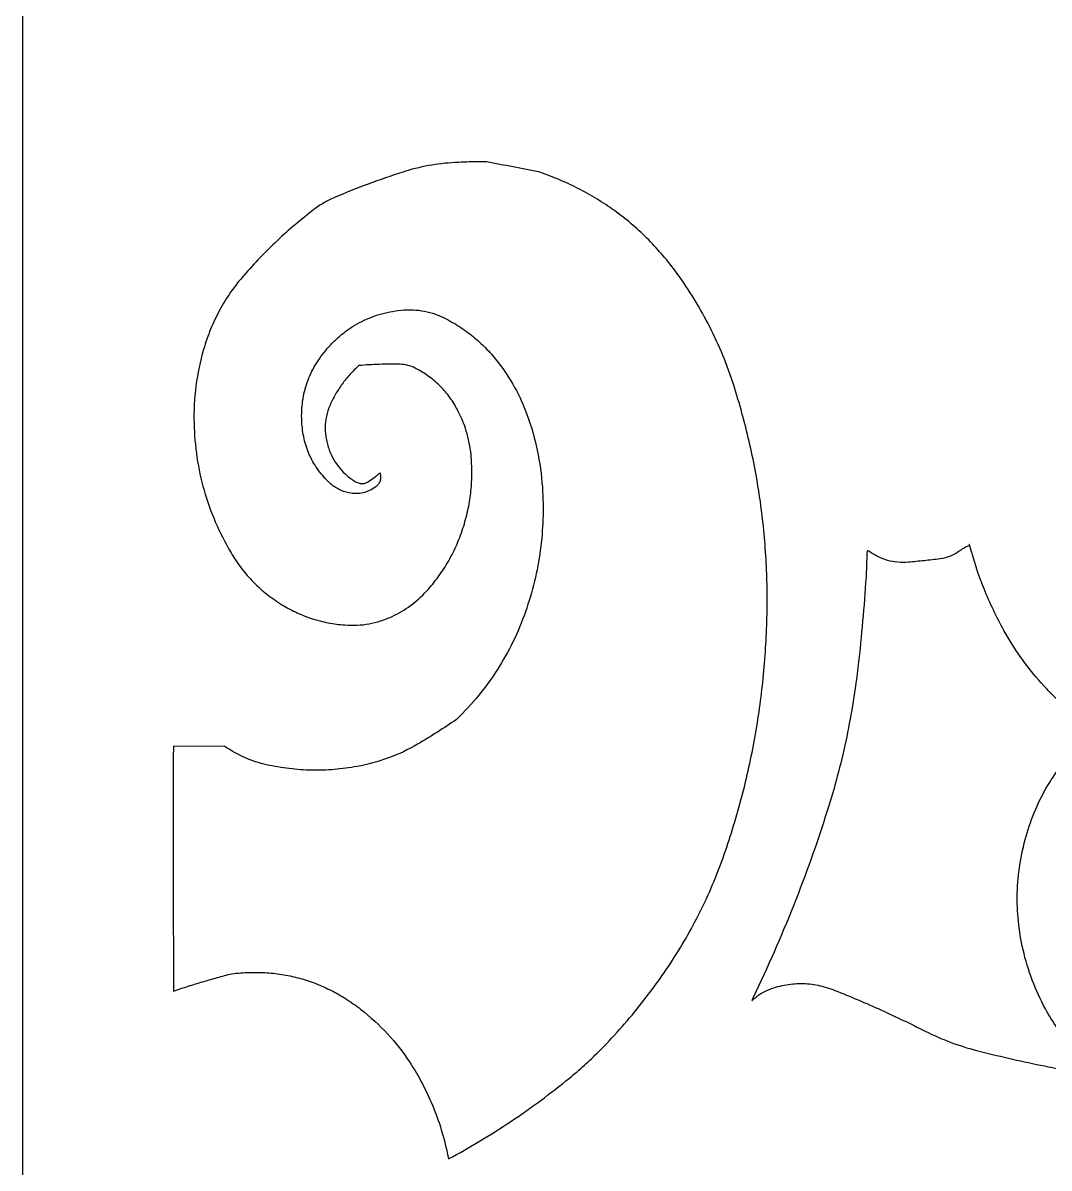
# Model space of a CAD drawing. Header units: centimetres. Extents: x -8.7 to 3.9, y -9.4 to 10.8.
# Drawn here: x -1.668 to 1.14, y 3.735 to 6.869 of the extents above; entities that cross this region are included whole.
import ezdxf

# ---------------------------------------------------------------- set-up
doc = ezdxf.new("R2010")
doc.units = ezdxf.units.CM
doc.header["$MEASUREMENT"] = 0
doc.layers.add('layer 1', color=7, linetype='Continuous')

msp = doc.modelspace()

# ---------------------------------------------------------------- linework, layer by layer
at = {"layer": 'layer 1', "color": 242}
for points, knots in [([(-1.66846, 10.76315), (-1.66846, 10.76315), (-1.66846, -9.44244), (-1.66846, -9.44244), (-1.66846, -9.44244), (-1.66846, -9.44244), (3.94945, -9.44244), (3.94945, -9.44244), (3.94945, -9.44244), (3.94945, -9.44244), (3.94945, 10.76315), (3.94945, 10.76315), (3.94945, 10.76315), (3.94945, 10.76315), (-1.66846, 10.76315), (-1.66846, 10.76315)], [0, 0, 0, 0, 0.2, 0.2, 0.2, 0.2, 0.4, 0.4, 0.4, 0.4, 0.6, 0.6, 0.6, 0.6, 1, 1, 1, 1]), ([(-0.50378, 3.76046), (-0.50823, 3.78439), (-0.51384, 3.80806), (-0.52061, 3.83141), (-0.52061, 3.83141), (-0.52722, 3.85428), (-0.535, 3.87679), (-0.54385, 3.89888), (-0.54385, 3.89888), (-0.55273, 3.92099), (-0.56272, 3.9426), (-0.57376, 3.96371), (-0.57376, 3.96371), (-0.58498, 3.98519), (-0.59729, 4.0061), (-0.61059, 4.02638), (-0.61059, 4.02638), (-0.62833, 4.05342), (-0.64831, 4.07893), (-0.67029, 4.10263), (-0.67029, 4.10263), (-0.69283, 4.12695), (-0.71731, 4.14937), (-0.7435, 4.1697), (-0.7435, 4.1697), (-0.74997, 4.17473), (-0.75656, 4.17961), (-0.76325, 4.18434), (-0.76325, 4.18434), (-0.76974, 4.18892), (-0.77633, 4.19334), (-0.78302, 4.19762), (-0.78302, 4.19762), (-0.78974, 4.2019), (-0.79653, 4.20602), (-0.80342, 4.20997), (-0.80342, 4.20997), (-0.81014, 4.21382), (-0.81698, 4.21752), (-0.82388, 4.22104), (-0.82388, 4.22104), (-0.83769, 4.22809), (-0.85183, 4.23443), (-0.86624, 4.24006), (-0.86624, 4.24006), (-0.88043, 4.24557), (-0.89487, 4.25038), (-0.90956, 4.25443), (-0.90956, 4.25443), (-0.92423, 4.25848), (-0.9391, 4.26177), (-0.95409, 4.26431), (-0.95409, 4.26431), (-0.96946, 4.2669), (-0.98496, 4.26874), (-1.00051, 4.26982), (-1.00051, 4.26982), (-1.0083, 4.27035), (-1.0161, 4.2707), (-1.0239, 4.27085), (-1.0239, 4.27085), (-1.03193, 4.271), (-1.03995, 4.27098), (-1.04795, 4.27078), (-1.04795, 4.27078), (-1.05598, 4.27055), (-1.06398, 4.27015), (-1.07198, 4.26957), (-1.07198, 4.26957), (-1.08025, 4.26897), (-1.08851, 4.26819), (-1.09673, 4.26723), (-1.09673, 4.26723), (-1.10991, 4.26381), (-1.12307, 4.26029), (-1.1362, 4.25664), (-1.1362, 4.25664), (-1.14954, 4.25292), (-1.16285, 4.24909), (-1.17613, 4.24514), (-1.17613, 4.24514), (-1.18941, 4.24122), (-1.20267, 4.23714), (-1.21588, 4.23299), (-1.21588, 4.23299), (-1.22934, 4.22874), (-1.24274, 4.22439), (-1.25613, 4.21991), (-1.25613, 4.21991), (-1.25638, 4.27584), (-1.25658, 4.33176), (-1.25673, 4.38768), (-1.25673, 4.38768), (-1.25686, 4.44348), (-1.25696, 4.49928), (-1.25701, 4.55508), (-1.25701, 4.55508), (-1.25703, 4.61088), (-1.25703, 4.66668), (-1.25698, 4.72248), (-1.25698, 4.72248), (-1.25691, 4.77815), (-1.25681, 4.83382), (-1.25663, 4.88949), (-1.25663, 4.88949), (-1.25663, 4.88949), (-1.11555, 4.88917), (-1.11555, 4.88917), (-1.11555, 4.88917), (-1.09837, 4.87717), (-1.08003, 4.86688), (-1.06086, 4.85845), (-1.06086, 4.85845), (-1.04174, 4.85002), (-1.02184, 4.84351), (-1.00146, 4.83898), (-1.00146, 4.83898), (-0.98101, 4.83443), (-0.9603, 4.83088), (-0.9395, 4.82836), (-0.9395, 4.82836), (-0.91905, 4.8259), (-0.89852, 4.82446), (-0.87794, 4.82406), (-0.87794, 4.82406), (-0.85736, 4.82366), (-0.83676, 4.82431), (-0.81625, 4.82597), (-0.81625, 4.82597), (-0.7953, 4.82768), (-0.77444, 4.83043), (-0.75374, 4.83417), (-0.75374, 4.83417), (-0.72446, 4.83948), (-0.69565, 4.84736), (-0.66773, 4.85765), (-0.66773, 4.85765), (-0.6401, 4.86781), (-0.61341, 4.88039), (-0.588, 4.89523), (-0.588, 4.89523), (-0.56971, 4.90592), (-0.55163, 4.91694), (-0.53374, 4.92829), (-0.53374, 4.92829), (-0.516, 4.93956), (-0.49847, 4.95116), (-0.48116, 4.9631), (-0.48116, 4.9631), (-0.45973, 4.98401), (-0.43948, 5.00612), (-0.42053, 5.02929), (-0.42053, 5.02929), (-0.40219, 5.05173), (-0.38516, 5.07521), (-0.36954, 5.09961), (-0.36954, 5.09961), (-0.35392, 5.12401), (-0.33973, 5.14929), (-0.32707, 5.17536), (-0.32707, 5.17536), (-0.31414, 5.20195), (-0.30275, 5.22924), (-0.29293, 5.25714), (-0.29293, 5.25714), (-0.28322, 5.28474), (-0.27492, 5.31282), (-0.26803, 5.34124), (-0.26803, 5.34124), (-0.26129, 5.36904), (-0.256, 5.39717), (-0.25215, 5.42549), (-0.25215, 5.42549), (-0.24831, 5.45385), (-0.24592, 5.48237), (-0.24498, 5.51095), (-0.24498, 5.51095), (-0.24405, 5.54009), (-0.24458, 5.56927), (-0.24659, 5.59835), (-0.24659, 5.59835), (-0.24896, 5.63239), (-0.25369, 5.66622), (-0.26076, 5.69961), (-0.26076, 5.69961), (-0.2678, 5.73289), (-0.27719, 5.76564), (-0.28883, 5.79764), (-0.28883, 5.79764), (-0.29809, 5.82308), (-0.30934, 5.84773), (-0.32242, 5.87143), (-0.32242, 5.87143), (-0.33565, 5.89533), (-0.3507, 5.91817), (-0.36745, 5.93976), (-0.36745, 5.93976), (-0.37706, 5.95214), (-0.3873, 5.96398), (-0.39817, 5.97528), (-0.39817, 5.97528), (-0.40883, 5.98637), (-0.42008, 5.99686), (-0.43188, 6.00675), (-0.43188, 6.00675), (-0.44368, 6.01661), (-0.456, 6.02585), (-0.46881, 6.0344), (-0.46881, 6.0344), (-0.48194, 6.04318), (-0.49555, 6.05128), (-0.50954, 6.05865), (-0.50954, 6.05865), (-0.51912, 6.06368), (-0.52906, 6.06803), (-0.53927, 6.07166), (-0.53927, 6.07166), (-0.54911, 6.07513), (-0.55922, 6.07787), (-0.56946, 6.07983), (-0.56946, 6.07983), (-0.57973, 6.08182), (-0.59012, 6.08303), (-0.60053, 6.08346), (-0.60053, 6.08346), (-0.6115, 6.08391), (-0.62249, 6.08358), (-0.63341, 6.08247), (-0.63341, 6.08247), (-0.64378, 6.08142), (-0.65409, 6.07991), (-0.66431, 6.07792), (-0.66431, 6.07792), (-0.67399, 6.07603), (-0.6836, 6.07367), (-0.69306, 6.07088), (-0.69306, 6.07088), (-0.70252, 6.06806), (-0.71183, 6.06479), (-0.72096, 6.06104), (-0.72096, 6.06104), (-0.72994, 6.05737), (-0.73875, 6.05324), (-0.7473, 6.04866), (-0.7473, 6.04866), (-0.75588, 6.04408), (-0.7642, 6.0391), (-0.77225, 6.03369), (-0.77225, 6.03369), (-0.78051, 6.02814), (-0.78848, 6.0222), (-0.79615, 6.01586), (-0.79615, 6.01586), (-0.80383, 6.00952), (-0.8112, 6.00283), (-0.81824, 5.99581), (-0.81824, 5.99581), (-0.82571, 5.98834), (-0.83286, 5.98056), (-0.83963, 5.97246), (-0.83963, 5.97246), (-0.84569, 5.96522), (-0.85142, 5.95769), (-0.85681, 5.94995), (-0.85681, 5.94995), (-0.86192, 5.94263), (-0.86667, 5.93505), (-0.87105, 5.92725), (-0.87105, 5.92725), (-0.87542, 5.91948), (-0.87942, 5.91148), (-0.883, 5.90331), (-0.883, 5.90331), (-0.88652, 5.89531), (-0.88964, 5.88713), (-0.89236, 5.8788), (-0.89236, 5.8788), (-0.89505, 5.87047), (-0.89734, 5.86202), (-0.89917, 5.85347), (-0.89917, 5.85347), (-0.90106, 5.84474), (-0.90252, 5.83593), (-0.90355, 5.82708), (-0.90355, 5.82708), (-0.90456, 5.8182), (-0.90516, 5.80929), (-0.90534, 5.80036), (-0.90534, 5.80036), (-0.90554, 5.79093), (-0.90531, 5.78149), (-0.90463, 5.77206), (-0.90463, 5.77206), (-0.90408, 5.76398), (-0.90317, 5.75591), (-0.90191, 5.74791), (-0.90191, 5.74791), (-0.90073, 5.74034), (-0.8992, 5.73284), (-0.89734, 5.72542), (-0.89734, 5.72542), (-0.89545, 5.718), (-0.89324, 5.71068), (-0.89069, 5.70346), (-0.89069, 5.70346), (-0.88818, 5.69641), (-0.88536, 5.68952), (-0.88219, 5.68275), (-0.88219, 5.68275), (-0.87902, 5.67601), (-0.87553, 5.66942), (-0.8717, 5.663), (-0.8717, 5.663), (-0.86785, 5.65651), (-0.86368, 5.6502), (-0.85922, 5.64411), (-0.85922, 5.64411), (-0.85475, 5.63802), (-0.84999, 5.63216), (-0.84498, 5.6265), (-0.84498, 5.6265), (-0.83973, 5.62059), (-0.83419, 5.6149), (-0.82843, 5.60947), (-0.82843, 5.60947), (-0.82126, 5.60275), (-0.81319, 5.59707), (-0.80446, 5.59259), (-0.80446, 5.59259), (-0.79553, 5.58801), (-0.78602, 5.58469), (-0.77618, 5.58273), (-0.77618, 5.58273), (-0.76951, 5.58139), (-0.76272, 5.58074), (-0.75593, 5.58076), (-0.75593, 5.58076), (-0.74971, 5.58079), (-0.7435, 5.58152), (-0.73744, 5.5829), (-0.73744, 5.5829), (-0.73137, 5.58429), (-0.72549, 5.58632), (-0.71985, 5.58899), (-0.71985, 5.58899), (-0.71369, 5.59193), (-0.70783, 5.59548), (-0.70234, 5.59958), (-0.70234, 5.59958), (-0.6996, 5.60164), (-0.69719, 5.60411), (-0.6952, 5.6069), (-0.6952, 5.6069), (-0.69331, 5.60952), (-0.69188, 5.61241), (-0.69095, 5.61551), (-0.69095, 5.61551), (-0.69044, 5.61707), (-0.69009, 5.6187), (-0.68986, 5.62034), (-0.68986, 5.62034), (-0.68959, 5.62215), (-0.68944, 5.62398), (-0.68941, 5.62582), (-0.68941, 5.62582), (-0.68941, 5.62768), (-0.68949, 5.62952), (-0.68969, 5.63136), (-0.68969, 5.63136), (-0.68992, 5.63352), (-0.69027, 5.63563), (-0.6907, 5.63775), (-0.6907, 5.63775), (-0.69178, 5.63689), (-0.69283, 5.63601), (-0.69392, 5.63515), (-0.69392, 5.63515), (-0.69507, 5.63422), (-0.6962, 5.63332), (-0.69734, 5.63241), (-0.69734, 5.63241), (-0.69849, 5.63153), (-0.69965, 5.63063), (-0.70078, 5.62972), (-0.70078, 5.62972), (-0.70202, 5.62879), (-0.70322, 5.62786), (-0.70446, 5.62693), (-0.70446, 5.62693), (-0.70446, 5.62693), (-0.71998, 5.61541), (-0.71998, 5.61541), (-0.71998, 5.61541), (-0.72154, 5.6143), (-0.72317, 5.61327), (-0.72486, 5.61234), (-0.72486, 5.61234), (-0.72632, 5.61151), (-0.72783, 5.6108), (-0.72939, 5.6102), (-0.72939, 5.6102), (-0.73095, 5.60959), (-0.73256, 5.60912), (-0.73419, 5.60874), (-0.73419, 5.60874), (-0.7357, 5.60841), (-0.73726, 5.60819), (-0.73882, 5.60809), (-0.73882, 5.60809), (-0.74189, 5.60791), (-0.74496, 5.60824), (-0.7479, 5.60904), (-0.7479, 5.60904), (-0.75137, 5.60997), (-0.75467, 5.61138), (-0.75776, 5.61324), (-0.75776, 5.61324), (-0.76617, 5.61825), (-0.77412, 5.62398), (-0.78156, 5.63032), (-0.78156, 5.63032), (-0.78866, 5.63636), (-0.79522, 5.643), (-0.80116, 5.65017), (-0.80116, 5.65017), (-0.8071, 5.65734), (-0.81241, 5.66502), (-0.81703, 5.67312), (-0.81703, 5.67312), (-0.82197, 5.68175), (-0.82622, 5.69078), (-0.82969, 5.70011), (-0.82969, 5.70011), (-0.83165, 5.70537), (-0.83339, 5.71068), (-0.8349, 5.71606), (-0.8349, 5.71606), (-0.8363, 5.72112), (-0.83749, 5.72622), (-0.83842, 5.73138), (-0.83842, 5.73138), (-0.83935, 5.73654), (-0.84005, 5.74175), (-0.84048, 5.74698), (-0.84048, 5.74698), (-0.84091, 5.75203), (-0.84108, 5.75712), (-0.84101, 5.7622), (-0.84101, 5.7622), (-0.84083, 5.77226), (-0.83968, 5.78227), (-0.83751, 5.79211), (-0.83751, 5.79211), (-0.83522, 5.80247), (-0.83195, 5.81261), (-0.82775, 5.82237), (-0.82775, 5.82237), (-0.82332, 5.83266), (-0.81832, 5.8427), (-0.81278, 5.85246), (-0.81278, 5.85246), (-0.80727, 5.86215), (-0.80121, 5.87153), (-0.79464, 5.88056), (-0.79464, 5.88056), (-0.7881, 5.88959), (-0.78103, 5.89825), (-0.77354, 5.9065), (-0.77354, 5.9065), (-0.76571, 5.91513), (-0.75744, 5.92333), (-0.74873, 5.93108), (-0.74873, 5.93108), (-0.73004, 5.93269), (-0.71127, 5.9338), (-0.69251, 5.93435), (-0.69251, 5.93435), (-0.67356, 5.93493), (-0.65462, 5.93498), (-0.63568, 5.93447), (-0.63568, 5.93447), (-0.62866, 5.9343), (-0.62169, 5.93334), (-0.6149, 5.93158), (-0.6149, 5.93158), (-0.6079, 5.9298), (-0.60111, 5.92723), (-0.59464, 5.92396), (-0.59464, 5.92396), (-0.58229, 5.91769), (-0.57042, 5.91053), (-0.55912, 5.90253), (-0.55912, 5.90253), (-0.54838, 5.8949), (-0.53824, 5.8865), (-0.52878, 5.87732), (-0.52878, 5.87732), (-0.51935, 5.86816), (-0.51062, 5.85827), (-0.5027, 5.84776), (-0.5027, 5.84776), (-0.49444, 5.83681), (-0.48702, 5.82524), (-0.48048, 5.81319), (-0.48048, 5.81319), (-0.46992, 5.79367), (-0.46131, 5.77317), (-0.4548, 5.75196), (-0.4548, 5.75196), (-0.44836, 5.7309), (-0.44403, 5.70924), (-0.44189, 5.68733), (-0.44189, 5.68733), (-0.44031, 5.6708), (-0.4395, 5.65417), (-0.43953, 5.63757), (-0.43953, 5.63757), (-0.43955, 5.62127), (-0.44041, 5.60497), (-0.44207, 5.58874), (-0.44207, 5.58874), (-0.44373, 5.57251), (-0.44619, 5.55639), (-0.44946, 5.54041), (-0.44946, 5.54041), (-0.45281, 5.52411), (-0.45696, 5.50798), (-0.46187, 5.49206), (-0.46187, 5.49206), (-0.46705, 5.47536), (-0.47314, 5.45893), (-0.48008, 5.44288), (-0.48008, 5.44288), (-0.48685, 5.4272), (-0.49449, 5.41193), (-0.50295, 5.39712), (-0.50295, 5.39712), (-0.51142, 5.3823), (-0.52071, 5.36796), (-0.53075, 5.35417), (-0.53075, 5.35417), (-0.54106, 5.34006), (-0.5521, 5.32653), (-0.56385, 5.31359), (-0.56385, 5.31359), (-0.57701, 5.29915), (-0.59155, 5.28607), (-0.6073, 5.2745), (-0.6073, 5.2745), (-0.6231, 5.26293), (-0.64003, 5.25294), (-0.65781, 5.24469), (-0.65781, 5.24469), (-0.66805, 5.23996), (-0.67857, 5.23586), (-0.68931, 5.23244), (-0.68931, 5.23244), (-0.69973, 5.22912), (-0.71032, 5.2265), (-0.72106, 5.22454), (-0.72106, 5.22454), (-0.7318, 5.2226), (-0.74267, 5.22137), (-0.75356, 5.22084), (-0.75356, 5.22084), (-0.76483, 5.22029), (-0.77613, 5.22044), (-0.78737, 5.22129), (-0.78737, 5.22129), (-0.80257, 5.22245), (-0.81771, 5.22449), (-0.83268, 5.22741), (-0.83268, 5.22741), (-0.84727, 5.23022), (-0.86166, 5.23392), (-0.8758, 5.23845), (-0.8758, 5.23845), (-0.88994, 5.24298), (-0.90378, 5.24834), (-0.91729, 5.2545), (-0.91729, 5.2545), (-0.93117, 5.26084), (-0.94468, 5.26798), (-0.95774, 5.27588), (-0.95774, 5.27588), (-0.97238, 5.28474), (-0.98649, 5.2945), (-0.99998, 5.30507), (-0.99998, 5.30507), (-1.01306, 5.31536), (-1.02549, 5.32645), (-1.03719, 5.3383), (-1.03719, 5.3383), (-1.04886, 5.35015), (-1.0598, 5.36273), (-1.06991, 5.37593), (-1.06991, 5.37593), (-1.08038, 5.38959), (-1.08999, 5.40388), (-1.09872, 5.4187), (-1.09872, 5.4187), (-1.1148, 5.44607), (-1.12919, 5.4744), (-1.14174, 5.50356), (-1.14174, 5.50356), (-1.15386, 5.53166), (-1.16415, 5.56054), (-1.17256, 5.58997), (-1.17256, 5.58997), (-1.18096, 5.61941), (-1.18745, 5.64934), (-1.19198, 5.67961), (-1.19198, 5.67961), (-1.19666, 5.7108), (-1.19935, 5.74222), (-1.20008, 5.77372), (-1.20008, 5.77372), (-1.20086, 5.80776), (-1.19905, 5.8418), (-1.19464, 5.87553), (-1.19464, 5.87553), (-1.19027, 5.90924), (-1.18335, 5.94258), (-1.17391, 5.97525), (-1.17391, 5.97525), (-1.16846, 5.99412), (-1.16199, 6.01269), (-1.15457, 6.03088), (-1.15457, 6.03088), (-1.14732, 6.04859), (-1.1391, 6.0659), (-1.12997, 6.0827), (-1.12997, 6.0827), (-1.12083, 6.09951), (-1.11077, 6.11578), (-1.09983, 6.13148), (-1.09983, 6.13148), (-1.08866, 6.14751), (-1.07663, 6.1629), (-1.0638, 6.17764), (-1.0638, 6.17764), (-1.0349, 6.21083), (-1.00438, 6.24255), (-0.9723, 6.27271), (-0.9723, 6.27271), (-0.94038, 6.30273), (-0.90697, 6.33113), (-0.87223, 6.35782), (-0.87223, 6.35782), (-0.86358, 6.36449), (-0.85449, 6.37058), (-0.84508, 6.37608), (-0.84508, 6.37608), (-0.83565, 6.38157), (-0.82592, 6.38645), (-0.81588, 6.39073), (-0.81588, 6.39073), (-0.78521, 6.40373), (-0.75427, 6.41606), (-0.72305, 6.42766), (-0.72305, 6.42766), (-0.69188, 6.43925), (-0.66043, 6.45015), (-0.62873, 6.46031), (-0.62873, 6.46031), (-0.60566, 6.46771), (-0.58214, 6.47362), (-0.55832, 6.478), (-0.55832, 6.478), (-0.53447, 6.48237), (-0.51034, 6.48522), (-0.48614, 6.48647), (-0.48614, 6.48647), (-0.4717, 6.48725), (-0.45724, 6.48781), (-0.44277, 6.48818), (-0.44277, 6.48818), (-0.42833, 6.48856), (-0.41387, 6.48876), (-0.3994, 6.48876), (-0.3994, 6.48876), (-0.37507, 6.48398), (-0.35077, 6.4792), (-0.32647, 6.4744), (-0.32647, 6.4744), (-0.30217, 6.46957), (-0.27787, 6.46474), (-0.25359, 6.45988), (-0.25359, 6.45988), (-0.23422, 6.45319), (-0.2151, 6.44582), (-0.19628, 6.43777), (-0.19628, 6.43777), (-0.17817, 6.43002), (-0.16036, 6.42159), (-0.14287, 6.41251), (-0.14287, 6.41251), (-0.12541, 6.40343), (-0.10828, 6.39369), (-0.09155, 6.3833), (-0.09155, 6.3833), (-0.07512, 6.37309), (-0.05907, 6.36222), (-0.0435, 6.35075), (-0.0435, 6.35075), (-0.0279, 6.3393), (-0.01276, 6.3272), (0.00188, 6.31455), (0.00188, 6.31455), (0.01662, 6.3018), (0.03086, 6.28849), (0.04457, 6.27463), (0.04457, 6.27463), (0.05829, 6.26076), (0.07147, 6.24637), (0.08407, 6.23151), (0.08407, 6.23151), (0.09708, 6.21616), (0.10951, 6.20036), (0.12135, 6.18408), (0.12135, 6.18408), (0.13849, 6.16056), (0.15466, 6.13634), (0.16988, 6.11153), (0.16988, 6.11153), (0.18485, 6.08715), (0.19881, 6.0622), (0.21177, 6.03669), (0.21177, 6.03669), (0.22473, 6.0112), (0.23665, 5.98519), (0.24749, 5.95873), (0.24749, 5.95873), (0.25844, 5.93206), (0.26832, 5.90497), (0.2771, 5.87752), (0.2771, 5.87752), (0.29333, 5.82678), (0.30747, 5.77538), (0.31949, 5.72348), (0.31949, 5.72348), (0.33137, 5.67224), (0.34113, 5.62054), (0.34873, 5.56849), (0.34873, 5.56849), (0.35632, 5.51644), (0.36176, 5.46411), (0.36503, 5.41163), (0.36503, 5.41163), (0.36832, 5.35837), (0.36948, 5.30502), (0.36842, 5.25168), (0.36842, 5.25168), (0.36734, 5.19621), (0.36415, 5.14082), (0.35884, 5.0856), (0.35884, 5.0856), (0.35358, 5.0311), (0.34623, 4.97684), (0.33678, 4.92293), (0.33678, 4.92293), (0.32732, 4.86899), (0.31579, 4.81548), (0.30218, 4.76245), (0.30218, 4.76245), (0.28842, 4.70887), (0.27262, 4.65581), (0.25479, 4.60346), (0.25479, 4.60346), (0.23743, 4.55239), (0.217, 4.50243), (0.19363, 4.4538), (0.19363, 4.4538), (0.17036, 4.40537), (0.1442, 4.35835), (0.11529, 4.31304), (0.11529, 4.31304), (0.08548, 4.26638), (0.05318, 4.22132), (0.01854, 4.17812), (0.01854, 4.17812), (-0.01608, 4.13495), (-0.05301, 4.09367), (-0.0921, 4.0545), (-0.0921, 4.0545), (-0.10483, 4.04172), (-0.11789, 4.02929), (-0.13125, 4.01717), (-0.13125, 4.01717), (-0.14463, 4.00504), (-0.15832, 3.99324), (-0.17231, 3.98182), (-0.17231, 3.98182), (-0.22388, 3.93963), (-0.27744, 3.89996), (-0.33286, 3.86298), (-0.33286, 3.86298), (-0.38813, 3.82605), (-0.44516, 3.79186), (-0.50378, 3.76046)], [0, 0, 0, 0, 0.0049751, 0.0049751, 0.0049751, 0.0049751, 0.0099502, 0.0099502, 0.0099502, 0.0099502, 0.0149254, 0.0149254, 0.0149254, 0.0149254, 0.0199005, 0.0199005, 0.0199005, 0.0199005, 0.0248756, 0.0248756, 0.0248756, 0.0248756, 0.0298507, 0.0298507, 0.0298507, 0.0298507, 0.0348259, 0.0348259, 0.0348259, 0.0348259, 0.039801, 0.039801, 0.039801, 0.039801, 0.0447761, 0.0447761, 0.0447761, 0.0447761, 0.0497512, 0.0497512, 0.0497512, 0.0497512, 0.0547264, 0.0547264, 0.0547264, 0.0547264, 0.0597015, 0.0597015, 0.0597015, 0.0597015, 0.0646766, 0.0646766, 0.0646766, 0.0646766, 0.0696517, 0.0696517, 0.0696517, 0.0696517, 0.0746269, 0.0746269, 0.0746269, 0.0746269, 0.079602, 0.079602, 0.079602, 0.079602, 0.0845771, 0.0845771, 0.0845771, 0.0845771, 0.0895522, 0.0895522, 0.0895522, 0.0895522, 0.0945274, 0.0945274, 0.0945274, 0.0945274, 0.0995025, 0.0995025, 0.0995025, 0.0995025, 0.1044776, 0.1044776, 0.1044776, 0.1044776, 0.1094527, 0.1094527, 0.1094527, 0.1094527, 0.1144279, 0.1144279, 0.1144279, 0.1144279, 0.119403, 0.119403, 0.119403, 0.119403, 0.1243781, 0.1243781, 0.1243781, 0.1243781, 0.1293532, 0.1293532, 0.1293532, 0.1293532, 0.1343284, 0.1343284, 0.1343284, 0.1343284, 0.1393035, 0.1393035, 0.1393035, 0.1393035, 0.1442786, 0.1442786, 0.1442786, 0.1442786, 0.1492537, 0.1492537, 0.1492537, 0.1492537, 0.1542289, 0.1542289, 0.1542289, 0.1542289, 0.159204, 0.159204, 0.159204, 0.159204, 0.1641791, 0.1641791, 0.1641791, 0.1641791, 0.1691542, 0.1691542, 0.1691542, 0.1691542, 0.1741294, 0.1741294, 0.1741294, 0.1741294, 0.1791045, 0.1791045, 0.1791045, 0.1791045, 0.1840796, 0.1840796, 0.1840796, 0.1840796, 0.1890547, 0.1890547, 0.1890547, 0.1890547, 0.1940299, 0.1940299, 0.1940299, 0.1940299, 0.199005, 0.199005, 0.199005, 0.199005, 0.2039801, 0.2039801, 0.2039801, 0.2039801, 0.2089552, 0.2089552, 0.2089552, 0.2089552, 0.2139303, 0.2139303, 0.2139303, 0.2139303, 0.2189055, 0.2189055, 0.2189055, 0.2189055, 0.2238806, 0.2238806, 0.2238806, 0.2238806, 0.2288557, 0.2288557, 0.2288557, 0.2288557, 0.2338308, 0.2338308, 0.2338308, 0.2338308, 0.238806, 0.238806, 0.238806, 0.238806, 0.2437811, 0.2437811, 0.2437811, 0.2437811, 0.2487562, 0.2487562, 0.2487562, 0.2487562, 0.2537313, 0.2537313, 0.2537313, 0.2537313, 0.2587065, 0.2587065, 0.2587065, 0.2587065, 0.2636816, 0.2636816, 0.2636816, 0.2636816, 0.2686567, 0.2686567, 0.2686567, 0.2686567, 0.2736318, 0.2736318, 0.2736318, 0.2736318, 0.278607, 0.278607, 0.278607, 0.278607, 0.2835821, 0.2835821, 0.2835821, 0.2835821, 0.2885572, 0.2885572, 0.2885572, 0.2885572, 0.2935323, 0.2935323, 0.2935323, 0.2935323, 0.2985075, 0.2985075, 0.2985075, 0.2985075, 0.3034826, 0.3034826, 0.3034826, 0.3034826, 0.3084577, 0.3084577, 0.3084577, 0.3084577, 0.3134328, 0.3134328, 0.3134328, 0.3134328, 0.318408, 0.318408, 0.318408, 0.318408, 0.3233831, 0.3233831, 0.3233831, 0.3233831, 0.3283582, 0.3283582, 0.3283582, 0.3283582, 0.3333333, 0.3333333, 0.3333333, 0.3333333, 0.3383085, 0.3383085, 0.3383085, 0.3383085, 0.3432836, 0.3432836, 0.3432836, 0.3432836, 0.3482587, 0.3482587, 0.3482587, 0.3482587, 0.3532338, 0.3532338, 0.3532338, 0.3532338, 0.358209, 0.358209, 0.358209, 0.358209, 0.3631841, 0.3631841, 0.3631841, 0.3631841, 0.3681592, 0.3681592, 0.3681592, 0.3681592, 0.3731343, 0.3731343, 0.3731343, 0.3731343, 0.3781095, 0.3781095, 0.3781095, 0.3781095, 0.3830846, 0.3830846, 0.3830846, 0.3830846, 0.3880597, 0.3880597, 0.3880597, 0.3880597, 0.3930348, 0.3930348, 0.3930348, 0.3930348, 0.39801, 0.39801, 0.39801, 0.39801, 0.4029851, 0.4029851, 0.4029851, 0.4029851, 0.4079602, 0.4079602, 0.4079602, 0.4079602, 0.4129353, 0.4129353, 0.4129353, 0.4129353, 0.4179104, 0.4179104, 0.4179104, 0.4179104, 0.4228856, 0.4228856, 0.4228856, 0.4228856, 0.4278607, 0.4278607, 0.4278607, 0.4278607, 0.4328358, 0.4328358, 0.4328358, 0.4328358, 0.4378109, 0.4378109, 0.4378109, 0.4378109, 0.4427861, 0.4427861, 0.4427861, 0.4427861, 0.4477612, 0.4477612, 0.4477612, 0.4477612, 0.4527363, 0.4527363, 0.4527363, 0.4527363, 0.4577114, 0.4577114, 0.4577114, 0.4577114, 0.4626866, 0.4626866, 0.4626866, 0.4626866, 0.4676617, 0.4676617, 0.4676617, 0.4676617, 0.4726368, 0.4726368, 0.4726368, 0.4726368, 0.4776119, 0.4776119, 0.4776119, 0.4776119, 0.4825871, 0.4825871, 0.4825871, 0.4825871, 0.4875622, 0.4875622, 0.4875622, 0.4875622, 0.4925373, 0.4925373, 0.4925373, 0.4925373, 0.4975124, 0.4975124, 0.4975124, 0.4975124, 0.5024876, 0.5024876, 0.5024876, 0.5024876, 0.5074627, 0.5074627, 0.5074627, 0.5074627, 0.5124378, 0.5124378, 0.5124378, 0.5124378, 0.5174129, 0.5174129, 0.5174129, 0.5174129, 0.5223881, 0.5223881, 0.5223881, 0.5223881, 0.5273632, 0.5273632, 0.5273632, 0.5273632, 0.5323383, 0.5323383, 0.5323383, 0.5323383, 0.5373134, 0.5373134, 0.5373134, 0.5373134, 0.5422886, 0.5422886, 0.5422886, 0.5422886, 0.5472637, 0.5472637, 0.5472637, 0.5472637, 0.5522388, 0.5522388, 0.5522388, 0.5522388, 0.5572139, 0.5572139, 0.5572139, 0.5572139, 0.5621891, 0.5621891, 0.5621891, 0.5621891, 0.5671642, 0.5671642, 0.5671642, 0.5671642, 0.5721393, 0.5721393, 0.5721393, 0.5721393, 0.5771144, 0.5771144, 0.5771144, 0.5771144, 0.5820896, 0.5820896, 0.5820896, 0.5820896, 0.5870647, 0.5870647, 0.5870647, 0.5870647, 0.5920398, 0.5920398, 0.5920398, 0.5920398, 0.5970149, 0.5970149, 0.5970149, 0.5970149, 0.60199, 0.60199, 0.60199, 0.60199, 0.6069652, 0.6069652, 0.6069652, 0.6069652, 0.6119403, 0.6119403, 0.6119403, 0.6119403, 0.6169154, 0.6169154, 0.6169154, 0.6169154, 0.6218905, 0.6218905, 0.6218905, 0.6218905, 0.6268657, 0.6268657, 0.6268657, 0.6268657, 0.6318408, 0.6318408, 0.6318408, 0.6318408, 0.6368159, 0.6368159, 0.6368159, 0.6368159, 0.641791, 0.641791, 0.641791, 0.641791, 0.6467662, 0.6467662, 0.6467662, 0.6467662, 0.6517413, 0.6517413, 0.6517413, 0.6517413, 0.6567164, 0.6567164, 0.6567164, 0.6567164, 0.6616915, 0.6616915, 0.6616915, 0.6616915, 0.6666667, 0.6666667, 0.6666667, 0.6666667, 0.6716418, 0.6716418, 0.6716418, 0.6716418, 0.6766169, 0.6766169, 0.6766169, 0.6766169, 0.681592, 0.681592, 0.681592, 0.681592, 0.6865672, 0.6865672, 0.6865672, 0.6865672, 0.6915423, 0.6915423, 0.6915423, 0.6915423, 0.6965174, 0.6965174, 0.6965174, 0.6965174, 0.7014925, 0.7014925, 0.7014925, 0.7014925, 0.7064677, 0.7064677, 0.7064677, 0.7064677, 0.7114428, 0.7114428, 0.7114428, 0.7114428, 0.7164179, 0.7164179, 0.7164179, 0.7164179, 0.721393, 0.721393, 0.721393, 0.721393, 0.7263682, 0.7263682, 0.7263682, 0.7263682, 0.7313433, 0.7313433, 0.7313433, 0.7313433, 0.7363184, 0.7363184, 0.7363184, 0.7363184, 0.7412935, 0.7412935, 0.7412935, 0.7412935, 0.7462687, 0.7462687, 0.7462687, 0.7462687, 0.7512438, 0.7512438, 0.7512438, 0.7512438, 0.7562189, 0.7562189, 0.7562189, 0.7562189, 0.761194, 0.761194, 0.761194, 0.761194, 0.7661692, 0.7661692, 0.7661692, 0.7661692, 0.7711443, 0.7711443, 0.7711443, 0.7711443, 0.7761194, 0.7761194, 0.7761194, 0.7761194, 0.7810945, 0.7810945, 0.7810945, 0.7810945, 0.7860697, 0.7860697, 0.7860697, 0.7860697, 0.7910448, 0.7910448, 0.7910448, 0.7910448, 0.7960199, 0.7960199, 0.7960199, 0.7960199, 0.800995, 0.800995, 0.800995, 0.800995, 0.8059701, 0.8059701, 0.8059701, 0.8059701, 0.8109453, 0.8109453, 0.8109453, 0.8109453, 0.8159204, 0.8159204, 0.8159204, 0.8159204, 0.8208955, 0.8208955, 0.8208955, 0.8208955, 0.8258706, 0.8258706, 0.8258706, 0.8258706, 0.8308458, 0.8308458, 0.8308458, 0.8308458, 0.8358209, 0.8358209, 0.8358209, 0.8358209, 0.840796, 0.840796, 0.840796, 0.840796, 0.8457711, 0.8457711, 0.8457711, 0.8457711, 0.8507463, 0.8507463, 0.8507463, 0.8507463, 0.8557214, 0.8557214, 0.8557214, 0.8557214, 0.8606965, 0.8606965, 0.8606965, 0.8606965, 0.8656716, 0.8656716, 0.8656716, 0.8656716, 0.8706468, 0.8706468, 0.8706468, 0.8706468, 0.8756219, 0.8756219, 0.8756219, 0.8756219, 0.880597, 0.880597, 0.880597, 0.880597, 0.8855721, 0.8855721, 0.8855721, 0.8855721, 0.8905473, 0.8905473, 0.8905473, 0.8905473, 0.8955224, 0.8955224, 0.8955224, 0.8955224, 0.9004975, 0.9004975, 0.9004975, 0.9004975, 0.9054726, 0.9054726, 0.9054726, 0.9054726, 0.9104478, 0.9104478, 0.9104478, 0.9104478, 0.9154229, 0.9154229, 0.9154229, 0.9154229, 0.920398, 0.920398, 0.920398, 0.920398, 0.9253731, 0.9253731, 0.9253731, 0.9253731, 0.9303483, 0.9303483, 0.9303483, 0.9303483, 0.9353234, 0.9353234, 0.9353234, 0.9353234, 0.9402985, 0.9402985, 0.9402985, 0.9402985, 0.9452736, 0.9452736, 0.9452736, 0.9452736, 0.9502488, 0.9502488, 0.9502488, 0.9502488, 0.9552239, 0.9552239, 0.9552239, 0.9552239, 0.960199, 0.960199, 0.960199, 0.960199, 0.9651741, 0.9651741, 0.9651741, 0.9651741, 0.9701493, 0.9701493, 0.9701493, 0.9701493, 0.9751244, 0.9751244, 0.9751244, 0.9751244, 0.9800995, 0.9800995, 0.9800995, 0.9800995, 0.9850746, 0.9850746, 0.9850746, 0.9850746, 0.9900498, 0.9900498, 0.9900498, 0.9900498, 1, 1, 1, 1]), ([(1.29303, 3.9855), (1.23411, 3.99455), (1.17539, 4.00507), (1.11698, 4.01702), (1.11698, 4.01702), (1.05828, 4.02902), (0.99992, 4.04245), (0.94188, 4.05732), (0.94188, 4.05732), (0.91753, 4.06356), (0.89353, 4.07111), (0.86998, 4.07996), (0.86998, 4.07996), (0.84654, 4.08877), (0.82359, 4.09885), (0.80125, 4.11017), (0.80125, 4.11017), (0.7814, 4.12024), (0.76145, 4.13007), (0.74138, 4.13968), (0.74138, 4.13968), (0.72103, 4.14942), (0.70055, 4.15895), (0.67997, 4.16824), (0.67997, 4.16824), (0.65939, 4.17755), (0.63874, 4.1866), (0.61796, 4.19543), (0.61796, 4.19543), (0.59685, 4.20444), (0.57564, 4.21319), (0.55434, 4.22172), (0.55434, 4.22172), (0.54664, 4.22479), (0.53881, 4.22753), (0.53086, 4.22992), (0.53086, 4.22992), (0.52334, 4.23219), (0.51572, 4.2341), (0.50805, 4.23563), (0.50805, 4.23563), (0.50035, 4.23719), (0.49257, 4.23835), (0.48478, 4.23916), (0.48478, 4.23916), (0.47713, 4.23994), (0.46945, 4.24034), (0.46176, 4.24034), (0.46176, 4.24034), (0.45408, 4.24036), (0.44639, 4.24001), (0.43874, 4.23926), (0.43874, 4.23926), (0.43096, 4.2385), (0.42322, 4.23734), (0.41552, 4.23584), (0.41552, 4.23584), (0.40784, 4.23433), (0.40022, 4.23244), (0.39273, 4.23023), (0.39273, 4.23023), (0.3848, 4.22786), (0.377, 4.22517), (0.3693, 4.22212), (0.3693, 4.22212), (0.36201, 4.21921), (0.35504, 4.21553), (0.34852, 4.21113), (0.34852, 4.21113), (0.34151, 4.2064), (0.33499, 4.20097), (0.32905, 4.19493), (0.32905, 4.19493), (0.32888, 4.19473), (0.32867, 4.19453), (0.32847, 4.19435), (0.32847, 4.19435), (0.32835, 4.19425), (0.32822, 4.19412), (0.32807, 4.19402), (0.32807, 4.19402), (0.32795, 4.19395), (0.32782, 4.19385), (0.32767, 4.1938), (0.32767, 4.1938), (0.32759, 4.19377), (0.32754, 4.19375), (0.32747, 4.19375), (0.32747, 4.19375), (0.32742, 4.19375), (0.32734, 4.19377), (0.32732, 4.19382), (0.32732, 4.19382), (0.32727, 4.1939), (0.32722, 4.19397), (0.32722, 4.19407), (0.32722, 4.19407), (0.32722, 4.19417), (0.32722, 4.19428), (0.32722, 4.19438), (0.32722, 4.19438), (0.32724, 4.19458), (0.32729, 4.19478), (0.32734, 4.19498), (0.32734, 4.19498), (0.32762, 4.19614), (0.32797, 4.19724), (0.32837, 4.19835), (0.32837, 4.19835), (0.32885, 4.19968), (0.3294, 4.20097), (0.33003, 4.20223), (0.33003, 4.20223), (0.36993, 4.28446), (0.40681, 4.36814), (0.44065, 4.45304), (0.44065, 4.45304), (0.47461, 4.53835), (0.50548, 4.62487), (0.5332, 4.71244), (0.5332, 4.71244), (0.55308, 4.77523), (0.56998, 4.83893), (0.58384, 4.90333), (0.58384, 4.90333), (0.59771, 4.96758), (0.6085, 5.03244), (0.61622, 5.09772), (0.61622, 5.09772), (0.6209, 5.13742), (0.6251, 5.17719), (0.6288, 5.21702), (0.6288, 5.21702), (0.6325, 5.25676), (0.63567, 5.29656), (0.63836, 5.33639), (0.63836, 5.33639), (0.63922, 5.34892), (0.63987, 5.36147), (0.64035, 5.37402), (0.64035, 5.37402), (0.64085, 5.3866), (0.64113, 5.39918), (0.64125, 5.41176), (0.64125, 5.41176), (0.64128, 5.41367), (0.64143, 5.41558), (0.64173, 5.41747), (0.64173, 5.41747), (0.64198, 5.41918), (0.64239, 5.42087), (0.64294, 5.42253), (0.64294, 5.42253), (0.64309, 5.42298), (0.64332, 5.42338), (0.64362, 5.42373), (0.64362, 5.42373), (0.64379, 5.42396), (0.64407, 5.42411), (0.64435, 5.42416), (0.64435, 5.42416), (0.64465, 5.42424), (0.64495, 5.42421), (0.64525, 5.42411), (0.64525, 5.42411), (0.64578, 5.42393), (0.64626, 5.42368), (0.64671, 5.42336), (0.64671, 5.42336), (0.65086, 5.42041), (0.65514, 5.41762), (0.65952, 5.415), (0.65952, 5.415), (0.66367, 5.41254), (0.66789, 5.41022), (0.67222, 5.40814), (0.67222, 5.40814), (0.67657, 5.40602), (0.68098, 5.40411), (0.68548, 5.40237), (0.68548, 5.40237), (0.68986, 5.40071), (0.69431, 5.39926), (0.69884, 5.398), (0.69884, 5.398), (0.70779, 5.39548), (0.71695, 5.39382), (0.72621, 5.39299), (0.72621, 5.39299), (0.73589, 5.39214), (0.74561, 5.39214), (0.75529, 5.39299), (0.75529, 5.39299), (0.76981, 5.39427), (0.78432, 5.39571), (0.79884, 5.39724), (0.79884, 5.39724), (0.81345, 5.39878), (0.82805, 5.40046), (0.84264, 5.40227), (0.84264, 5.40227), (0.85137, 5.40336), (0.85992, 5.40549), (0.86815, 5.40864), (0.86815, 5.40864), (0.87617, 5.41173), (0.88379, 5.41581), (0.89084, 5.42079), (0.89084, 5.42079), (0.89532, 5.42396), (0.89992, 5.42695), (0.90465, 5.42977), (0.90465, 5.42977), (0.9095, 5.43266), (0.91449, 5.43536), (0.91954, 5.43787), (0.91954, 5.43787), (0.91989, 5.43805), (0.9202, 5.4383), (0.92045, 5.4386), (0.92045, 5.4386), (0.9208, 5.43905), (0.92105, 5.43953), (0.92125, 5.44006), (0.92125, 5.44006), (0.92133, 5.44031), (0.92143, 5.44054), (0.92153, 5.44079), (0.92153, 5.44079), (0.92158, 5.44092), (0.92166, 5.44107), (0.92173, 5.44119), (0.92173, 5.44119), (0.92181, 5.44134), (0.92191, 5.44147), (0.92201, 5.44159), (0.92201, 5.44159), (0.92206, 5.44165), (0.92211, 5.4417), (0.92216, 5.44172), (0.92216, 5.44172), (0.92223, 5.44175), (0.92228, 5.44175), (0.92236, 5.44175), (0.92236, 5.44175), (0.92241, 5.44172), (0.92249, 5.44167), (0.92254, 5.44159), (0.92254, 5.44159), (0.92259, 5.44154), (0.92264, 5.44147), (0.92266, 5.44137), (0.92266, 5.44137), (0.92274, 5.44122), (0.92279, 5.44104), (0.92284, 5.44087), (0.92284, 5.44087), (0.9335, 5.39996), (0.94674, 5.35978), (0.96246, 5.32054), (0.96246, 5.32054), (0.97816, 5.28134), (0.99632, 5.24321), (1.01683, 5.2063), (1.01683, 5.2063), (1.03046, 5.1818), (1.04535, 5.15802), (1.06145, 5.13508), (1.06145, 5.13508), (1.0772, 5.11266), (1.09413, 5.09108), (1.1122, 5.07045), (1.1122, 5.07045), (1.13026, 5.04982), (1.1494, 5.03017), (1.16955, 5.01161), (1.16955, 5.01161), (1.19016, 4.99261), (1.21174, 4.9747), (1.23423, 4.95795), (1.23423, 4.95795), (1.23532, 4.95714), (1.23627, 4.95616), (1.23705, 4.95505), (1.23705, 4.95505), (1.23796, 4.9538), (1.23871, 4.95241), (1.23924, 4.95095), (1.23924, 4.95095), (1.2402, 4.94836), (1.24103, 4.94572), (1.24168, 4.94305), (1.24168, 4.94305), (1.24226, 4.94074), (1.24271, 4.9384), (1.24299, 4.93604), (1.24299, 4.93604), (1.24327, 4.9337), (1.24337, 4.93131), (1.24332, 4.92894), (1.24332, 4.92894), (1.24327, 4.92678), (1.24304, 4.92461), (1.24264, 4.92248), (1.24264, 4.92248), (1.24188, 4.9183), (1.24042, 4.91427), (1.23836, 4.91055), (1.23836, 4.91055), (1.23605, 4.9064), (1.23313, 4.9026), (1.22973, 4.89928), (1.22973, 4.89928), (1.21142, 4.88144), (1.19428, 4.86243), (1.17841, 4.8424), (1.17841, 4.8424), (1.16311, 4.82308), (1.1491, 4.80278), (1.1365, 4.7816), (1.1365, 4.7816), (1.12387, 4.76041), (1.1127, 4.73843), (1.10299, 4.71576), (1.10299, 4.71576), (1.09298, 4.69234), (1.08447, 4.66829), (1.07755, 4.64378), (1.07755, 4.64378), (1.07026, 4.61797), (1.06455, 4.59176), (1.06045, 4.56527), (1.06045, 4.56527), (1.05652, 4.53978), (1.05418, 4.5141), (1.0535, 4.48834), (1.0535, 4.48834), (1.05283, 4.46255), (1.05378, 4.43677), (1.05637, 4.41113), (1.05637, 4.41113), (1.05904, 4.38487), (1.06334, 4.35878), (1.06925, 4.33302), (1.06925, 4.33302), (1.07574, 4.30477), (1.08415, 4.27699), (1.09438, 4.24987), (1.09438, 4.24987), (1.10465, 4.22273), (1.11675, 4.19631), (1.13056, 4.1708), (1.13056, 4.1708), (1.14045, 4.15259), (1.15142, 4.13501), (1.16339, 4.1181), (1.16339, 4.1181), (1.17511, 4.1016), (1.18784, 4.08582), (1.2015, 4.07088), (1.2015, 4.07088), (1.21516, 4.05591), (1.22971, 4.04182), (1.2451, 4.02867), (1.2451, 4.02867), (1.26103, 4.01501), (1.27778, 4.0023), (1.29521, 3.99063), (1.29521, 3.99063), (1.29655, 3.98972), (1.29781, 3.98872), (1.29896, 3.98758), (1.29896, 3.98758), (1.29997, 3.9866), (1.3009, 3.9855), (1.30168, 3.98431), (1.30168, 3.98431), (1.30183, 3.98411), (1.30196, 3.98389), (1.30208, 3.98368), (1.30208, 3.98368), (1.30216, 3.98353), (1.30223, 3.98338), (1.30228, 3.98323), (1.30228, 3.98323), (1.30236, 3.98308), (1.30238, 3.98293), (1.30243, 3.98278), (1.30243, 3.98278), (1.30243, 3.98268), (1.30243, 3.9826), (1.30241, 3.9825), (1.30241, 3.9825), (1.30238, 3.98235), (1.30228, 3.98223), (1.30213, 3.98217), (1.30213, 3.98217), (1.30183, 3.98207), (1.30153, 3.98205), (1.30123, 3.9821), (1.30123, 3.9821), (1.30103, 3.98212), (1.30085, 3.98215), (1.30067, 3.9822), (1.30067, 3.9822), (1.30042, 3.98225), (1.30015, 3.98233), (1.29989, 3.98243), (1.29989, 3.98243), (1.29964, 3.9825), (1.29937, 3.9826), (1.29911, 3.98268), (1.29911, 3.98268), (1.29876, 3.98283), (1.29843, 3.98295), (1.29808, 3.98311), (1.29808, 3.98311), (1.29808, 3.98311), (1.29303, 3.9855), (1.29303, 3.9855)], [0, 0, 0, 0, 0.009434, 0.009434, 0.009434, 0.009434, 0.0188679, 0.0188679, 0.0188679, 0.0188679, 0.0283019, 0.0283019, 0.0283019, 0.0283019, 0.0377358, 0.0377358, 0.0377358, 0.0377358, 0.0471698, 0.0471698, 0.0471698, 0.0471698, 0.0566038, 0.0566038, 0.0566038, 0.0566038, 0.0660377, 0.0660377, 0.0660377, 0.0660377, 0.0754717, 0.0754717, 0.0754717, 0.0754717, 0.0849057, 0.0849057, 0.0849057, 0.0849057, 0.0943396, 0.0943396, 0.0943396, 0.0943396, 0.1037736, 0.1037736, 0.1037736, 0.1037736, 0.1132075, 0.1132075, 0.1132075, 0.1132075, 0.1226415, 0.1226415, 0.1226415, 0.1226415, 0.1320755, 0.1320755, 0.1320755, 0.1320755, 0.1415094, 0.1415094, 0.1415094, 0.1415094, 0.1509434, 0.1509434, 0.1509434, 0.1509434, 0.1603774, 0.1603774, 0.1603774, 0.1603774, 0.1698113, 0.1698113, 0.1698113, 0.1698113, 0.1792453, 0.1792453, 0.1792453, 0.1792453, 0.1886792, 0.1886792, 0.1886792, 0.1886792, 0.1981132, 0.1981132, 0.1981132, 0.1981132, 0.2075472, 0.2075472, 0.2075472, 0.2075472, 0.2169811, 0.2169811, 0.2169811, 0.2169811, 0.2264151, 0.2264151, 0.2264151, 0.2264151, 0.2358491, 0.2358491, 0.2358491, 0.2358491, 0.245283, 0.245283, 0.245283, 0.245283, 0.254717, 0.254717, 0.254717, 0.254717, 0.2641509, 0.2641509, 0.2641509, 0.2641509, 0.2735849, 0.2735849, 0.2735849, 0.2735849, 0.2830189, 0.2830189, 0.2830189, 0.2830189, 0.2924528, 0.2924528, 0.2924528, 0.2924528, 0.3018868, 0.3018868, 0.3018868, 0.3018868, 0.3113208, 0.3113208, 0.3113208, 0.3113208, 0.3207547, 0.3207547, 0.3207547, 0.3207547, 0.3301887, 0.3301887, 0.3301887, 0.3301887, 0.3396226, 0.3396226, 0.3396226, 0.3396226, 0.3490566, 0.3490566, 0.3490566, 0.3490566, 0.3584906, 0.3584906, 0.3584906, 0.3584906, 0.3679245, 0.3679245, 0.3679245, 0.3679245, 0.3773585, 0.3773585, 0.3773585, 0.3773585, 0.3867925, 0.3867925, 0.3867925, 0.3867925, 0.3962264, 0.3962264, 0.3962264, 0.3962264, 0.4056604, 0.4056604, 0.4056604, 0.4056604, 0.4150943, 0.4150943, 0.4150943, 0.4150943, 0.4245283, 0.4245283, 0.4245283, 0.4245283, 0.4339623, 0.4339623, 0.4339623, 0.4339623, 0.4433962, 0.4433962, 0.4433962, 0.4433962, 0.4528302, 0.4528302, 0.4528302, 0.4528302, 0.4622642, 0.4622642, 0.4622642, 0.4622642, 0.4716981, 0.4716981, 0.4716981, 0.4716981, 0.4811321, 0.4811321, 0.4811321, 0.4811321, 0.490566, 0.490566, 0.490566, 0.490566, 0.5, 0.5, 0.5, 0.5, 0.509434, 0.509434, 0.509434, 0.509434, 0.5188679, 0.5188679, 0.5188679, 0.5188679, 0.5283019, 0.5283019, 0.5283019, 0.5283019, 0.5377358, 0.5377358, 0.5377358, 0.5377358, 0.5471698, 0.5471698, 0.5471698, 0.5471698, 0.5566038, 0.5566038, 0.5566038, 0.5566038, 0.5660377, 0.5660377, 0.5660377, 0.5660377, 0.5754717, 0.5754717, 0.5754717, 0.5754717, 0.5849057, 0.5849057, 0.5849057, 0.5849057, 0.5943396, 0.5943396, 0.5943396, 0.5943396, 0.6037736, 0.6037736, 0.6037736, 0.6037736, 0.6132075, 0.6132075, 0.6132075, 0.6132075, 0.6226415, 0.6226415, 0.6226415, 0.6226415, 0.6320755, 0.6320755, 0.6320755, 0.6320755, 0.6415094, 0.6415094, 0.6415094, 0.6415094, 0.6509434, 0.6509434, 0.6509434, 0.6509434, 0.6603774, 0.6603774, 0.6603774, 0.6603774, 0.6698113, 0.6698113, 0.6698113, 0.6698113, 0.6792453, 0.6792453, 0.6792453, 0.6792453, 0.6886792, 0.6886792, 0.6886792, 0.6886792, 0.6981132, 0.6981132, 0.6981132, 0.6981132, 0.7075472, 0.7075472, 0.7075472, 0.7075472, 0.7169811, 0.7169811, 0.7169811, 0.7169811, 0.7264151, 0.7264151, 0.7264151, 0.7264151, 0.7358491, 0.7358491, 0.7358491, 0.7358491, 0.745283, 0.745283, 0.745283, 0.745283, 0.754717, 0.754717, 0.754717, 0.754717, 0.7641509, 0.7641509, 0.7641509, 0.7641509, 0.7735849, 0.7735849, 0.7735849, 0.7735849, 0.7830189, 0.7830189, 0.7830189, 0.7830189, 0.7924528, 0.7924528, 0.7924528, 0.7924528, 0.8018868, 0.8018868, 0.8018868, 0.8018868, 0.8113208, 0.8113208, 0.8113208, 0.8113208, 0.8207547, 0.8207547, 0.8207547, 0.8207547, 0.8301887, 0.8301887, 0.8301887, 0.8301887, 0.8396226, 0.8396226, 0.8396226, 0.8396226, 0.8490566, 0.8490566, 0.8490566, 0.8490566, 0.8584906, 0.8584906, 0.8584906, 0.8584906, 0.8679245, 0.8679245, 0.8679245, 0.8679245, 0.8773585, 0.8773585, 0.8773585, 0.8773585, 0.8867925, 0.8867925, 0.8867925, 0.8867925, 0.8962264, 0.8962264, 0.8962264, 0.8962264, 0.9056604, 0.9056604, 0.9056604, 0.9056604, 0.9150943, 0.9150943, 0.9150943, 0.9150943, 0.9245283, 0.9245283, 0.9245283, 0.9245283, 0.9339623, 0.9339623, 0.9339623, 0.9339623, 0.9433962, 0.9433962, 0.9433962, 0.9433962, 0.9528302, 0.9528302, 0.9528302, 0.9528302, 0.9622642, 0.9622642, 0.9622642, 0.9622642, 0.9716981, 0.9716981, 0.9716981, 0.9716981, 0.9811321, 0.9811321, 0.9811321, 0.9811321, 1, 1, 1, 1])]:
    msp.add_open_spline(points, degree=3, knots=knots, dxfattribs=at)

doc.saveas('drawing.dxf')
